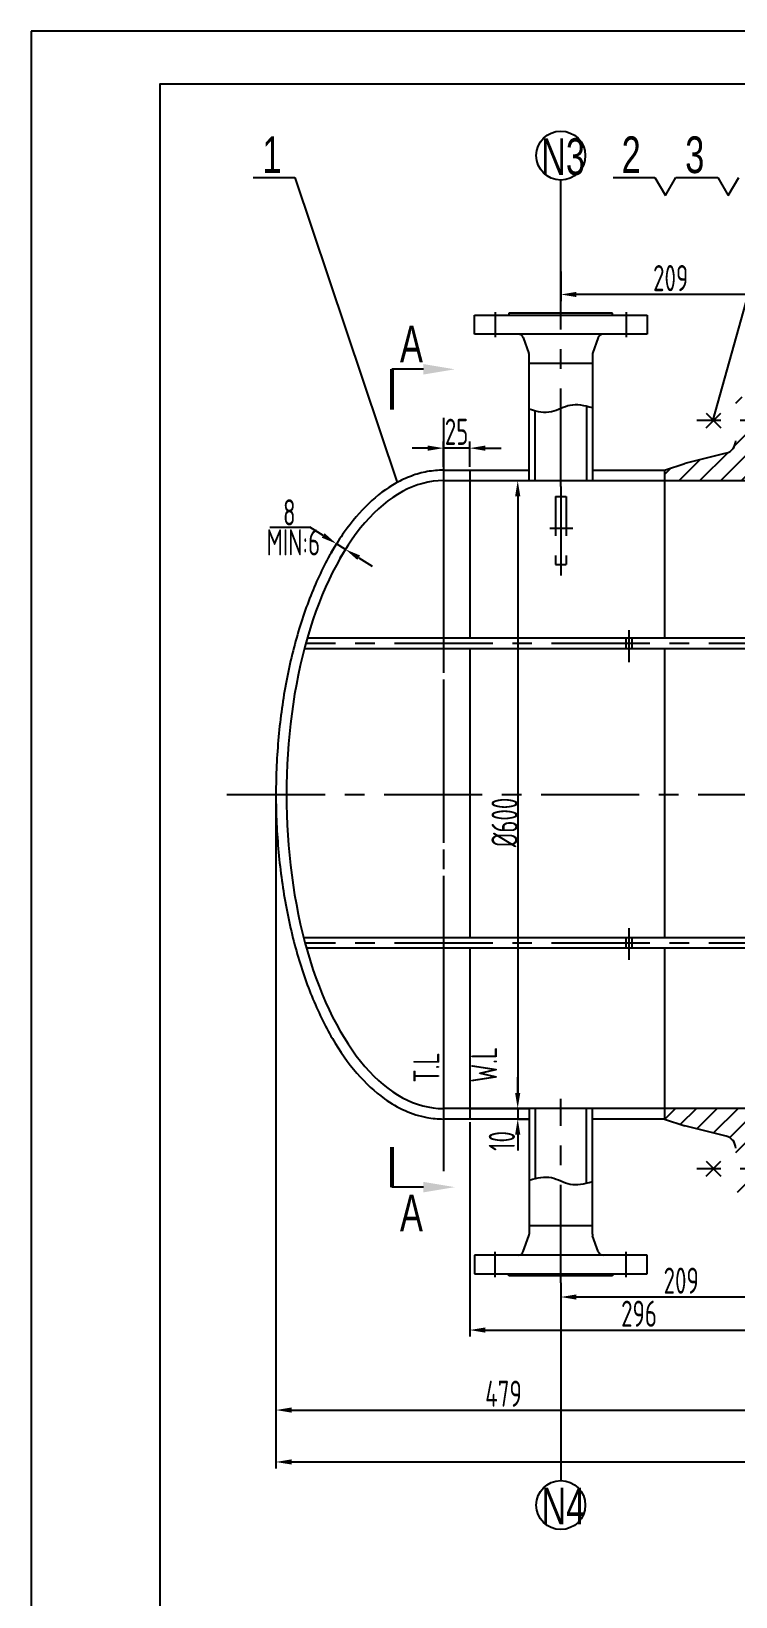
# Model space of a CAD drawing. Header units: millimetres. Extents: x 844 to 1685, y 626 to 1222.
# Drawn here: x 843.8 to 978.3, y 922.9 to 1222.1 of the extents above; entities that cross this region are included whole.
import ezdxf
from ezdxf.enums import TextEntityAlignment as Align

# ---------------------------------------------------------------- set-up
doc = ezdxf.new("R2010")
doc.units = ezdxf.units.MM
for name, pattern in [('CENTER', [2, 1.25, -0.25, 0.25, -0.25]), ('CONTINOUS', [0]), ('HIDDEN', [0.375, 0.25, -0.125])]:
    doc.linetypes.add(name, pattern=pattern)
for name, color, linetype in [('1_hat', 1, 'Continuous'), ('4', 7, 'Continuous'), ('4_cen_s', 7, 'Continuous'), ('5_div', 5, 'Continuous'), ('7_dim', 232, 'Continuous'), ('pm_bz', 7, 'Continuous')]:
    doc.layers.add(name, color=color, linetype=linetype)
doc.styles.add('HZ', font='ascii.shx', dxfattribs={"width": 0.75, "bigfont": 'hztxt.shx'})
doc.styles.add('mark', font='cc.shx', dxfattribs={"width": 0.7, "bigfont": 'hztxt.shx'})
pattern_1 = [(225, (-24430.771, -926.2503), (1.98873782, -1.98873782), [])]

msp = doc.modelspace()

# ---------------------------------------------------------------- hatches: boundary and pattern name
at = {"layer": '5_div', "linetype": 'CONTINOUS', "ltscale": 10}
h = msp.add_hatch(dxfattribs=at)
h.set_pattern_fill('ANSI31', color=0, scale=22.5, angle=180, style=0)
h.set_pattern_definition(pattern_1)
h.paths.add_polyline_path([(986.73567, 1150.39887), (986.73567, 1152.19887), (978.33567, 1152.19887), (978.33567, 1150.39887)])
h.paths.add_polyline_path([(986.73567, 1136.19887), (986.73567, 1142.79887), (987.93567, 1142.79887), (987.93567, 1143.79887), (986.73567, 1144.99887), (978.33567, 1144.99887), (978.33567, 1143.79887, -0.343311302), (976.52475, 1141.47228), (968.62563, 1139.47228), (964.73567, 1138.19887), (964.73567, 1136.19887)])
h = msp.add_hatch(dxfattribs=at)
h.set_pattern_fill('ANSI31', color=0, scale=22.5, angle=180, style=0)
h.set_pattern_definition(pattern_1)
h.paths.add_polyline_path([(964.73567, 1016.19887), (964.73567, 1014.19887), (968.62563, 1012.92545), (976.52475, 1010.92545, -0.343311302), (978.33567, 1008.59887), (978.33567, 1007.39887), (986.73567, 1007.39887), (987.93567, 1008.59887), (987.93567, 1009.59887), (986.73567, 1009.59887), (986.73567, 1016.19887)])
h.paths.add_polyline_path([(986.73567, 1000.19887), (986.73567, 1001.99887), (978.33567, 1001.99887), (978.33567, 1000.19887)])

# ---------------------------------------------------------------- linework, layer by layer
at = {"color": 7, "linetype": 'Continuous'}
msp.add_line((1684.81965, 1222.07058), (843.81965, 1222.07058), dxfattribs=at)
at = {"color": 4, "linetype": 'Continuous'}
msp.add_line((1674.79141, 1211.98389), (869.09367, 1211.98389), dxfattribs=at)
at = {"color": 1, "linetype": 'CENTER', "ltscale": 15}
for p, q in [((944.93567, 1135.07887), (944.93567, 1176.76436)), ((922.53567, 1148.19887), (922.53567, 1004.19887)), ((1005.47281, 1147.69887), (970.91099, 1147.69887)), ((991.93567, 1105.08061), (896.24002, 1105.08061)), ((881.17575, 1076.19887), (1011.80124, 1076.19887)), ((991.93567, 1047.82524), (896.10209, 1047.82524)), ((944.93567, 982.88582), (944.93567, 1018.02588)), ((1005.47281, 1004.69887), (970.91099, 1004.69887))]:
    msp.add_line(p, q, dxfattribs=at)
at = {"color": 1, "linetype": 'CENTER', "ltscale": 25}
for p, q in [((932.43567, 1168.39887), (932.43567, 1163.59887)), ((957.43567, 1168.39887), (957.43567, 1163.59887)), ((922.53567, 1148.19887), (922.53567, 1004.19887)), ((944.93567, 1135.07887), (944.93567, 1118.06069)), ((942.82605, 1127.14004), (947.22729, 1127.14004)), ((957.93567, 1107.63295), (957.93567, 1101.48633)), ((957.93567, 1050.67591), (957.93567, 1044.61684)), ((932.43567, 983.99887), (932.43567, 988.79887)), ((957.43567, 983.99887), (957.43567, 988.79887))]:
    msp.add_line(p, q, dxfattribs=at)
at = {"layer": '4', "color": 7, "linetype": 'Continuous'}
msp.add_line((843.81965, 1222.07058), (843.81965, 626.06026), dxfattribs=at)
at = {"layer": '4', "color": 4, "linetype": 'Continuous'}
for p, q in [((886.17107, 1194.16206), (894.17107, 1194.16206)), ((954.91114, 1194.16206), (962.91114, 1194.16206)), ((966.91114, 1194.16206), (974.91114, 1194.16206))]:
    msp.add_line(p, q, dxfattribs=at)
msp.add_lwpolyline([(1674.79179, 636.64049), (1674.79179, 1211.98389), (868.37193, 1211.98389), (868.37193, 636.64079), (1674.80905, 636.64079)], dxfattribs=at)
at = {"layer": '4_cen_s', "color": 0, "linetype": 'CONTINOUS', "ltscale": 10}
for points in [[(938.90567, 1149.90315), (940.54139, 1149.37526), (943.04343, 1148.88587), (946.78645, 1151.15832), (949.32314, 1150.62963), (950.96567, 1150.16032)], [(938.90567, 1002.49458), (940.54139, 1003.02247), (943.04343, 1003.51187), (946.78645, 1001.23941), (949.32314, 1001.76811), (950.96567, 1002.23741)]]:
    msp.add_open_spline(points, degree=3, knots=[20.968160356, 20.968160356, 20.968160356, 20.968160356, 41.62945176, 60.634180398, 80.736650936, 80.736650936, 80.736650936, 80.736650936], dxfattribs=at)
at = {"layer": '5_div', "color": 0, "linetype": 'CONTINOUS', "ltscale": 10}
for p, q in [((894.17107, 1194.16206), (913.71167, 1135.85531)), ((986.91114, 1194.16206), (973.9669, 1147.83009)), ((889.34832, 1127.30784), (897.02141, 1127.30784)), ((944.93567, 982.88582), (944.93567, 945.09369))]:
    msp.add_line(p, q, dxfattribs=at)
at = {"layer": '5_div', "color": 7, "linetype": 'CONTINOUS', "ltscale": 10}
for p, q in [((944.93567, 1176.76436), (944.93567, 1193.64236)), ((918.69873, 1157.47329), (912.69873, 1157.47329)), ((927.53567, 1136.19887), (938.70825, 1136.19887)), ((936.70825, 1133.19887), (936.70825, 1019.19887)), ((899.56486, 1125.71697), (897.02141, 1127.30784)), ((902.1083, 1124.12609), (901.04772, 1122.43046)), ((903.80391, 1123.06553), (902.1083, 1124.12609)), ((903.80391, 1123.06553), (902.74332, 1121.3699)), ((906.34735, 1121.47465), (908.8908, 1119.88378)), ((936.70825, 1019.19887), (936.70825, 1022.19887)), ((927.53567, 1016.19887), (938.70825, 1016.19887)), ((936.70825, 1016.19887), (938.70825, 1016.19887)), ((936.70825, 1016.19887), (936.70825, 1014.19887)), ((936.70825, 1014.19887), (938.70825, 1014.19887)), ((936.70825, 1011.19887), (936.70825, 1008.19887)), ((918.69873, 1001.17797), (912.69873, 1001.17797))]:
    msp.add_line(p, q, dxfattribs=at)
at = {"layer": '5_div', "color": 0, "linetype": 'CONTINOUS', "ltscale": 10, "const_width": 0.8}
for points in [[(912.69873, 1149.78338), (912.69873, 1157.51858)], [(912.69873, 1008.86788), (912.69873, 1001.13268)]]:
    msp.add_lwpolyline(points, dxfattribs=at)
at = {"layer": '5_div', "color": 0, "linetype": 'CONTINOUS', "ltscale": 10}
for centre in [(944.93567, 1198.31833), (944.93567, 940.41772)]:
    msp.add_circle(centre, 4.67597, dxfattribs=at)
at = {"layer": '5_div', "color": 7, "linetype": 'CONTINOUS', "ltscale": 10}
for points in [[(918.69873, 1156.47329), (918.69873, 1158.47329), (924.69873, 1157.47329)], [(936.20825, 1133.19887), (937.20825, 1133.19887), (936.70825, 1136.19887)], [(899.83, 1126.14087), (899.29971, 1125.29306), (902.1083, 1124.12609)], [(906.6125, 1121.89856), (906.08221, 1121.05074), (903.80391, 1123.06553)], [(936.20825, 1019.19887), (937.20825, 1019.19887), (936.70825, 1016.19887)], [(936.20825, 1019.19887), (937.20825, 1019.19887), (936.70825, 1016.19887)], [(936.20825, 1011.19887), (937.20825, 1011.19887), (936.70825, 1014.19887)], [(918.69873, 1002.17797), (918.69873, 1000.17797), (924.69873, 1001.17797)]]:
    msp.add_solid(points, dxfattribs=at)
at = {"layer": '7_dim', "color": 0, "linetype": 'CONTINOUS', "ltscale": 10}
for p, q in [((944.93567, 1176.13936), (944.93567, 1170.52729)), ((984.93567, 1171.77729), (947.93567, 1171.77729)), ((922.53567, 1138.82387), (922.53567, 1143.65716)), ((927.53567, 1138.82387), (927.53567, 1143.65716)), ((919.53567, 1142.40716), (916.53567, 1142.40716)), ((927.53567, 1142.40716), (922.53567, 1142.40716)), ((930.53567, 1142.40716), (933.53567, 1142.40716)), ((890.53572, 1075.57387), (890.53572, 947.40613)), ((890.53572, 1075.57387), (890.53572, 957.32532)), ((927.53567, 1013.57387), (927.53567, 972.61867)), ((944.93567, 982.26082), (944.93567, 978.93061)), ((984.93567, 980.18061), (947.93567, 980.18061)), ((930.53567, 973.86867), (984.93567, 973.86867)), ((893.53572, 958.57532), (983.73567, 958.57532)), ((893.53572, 948.65613), (1410.53689, 948.65613))]:
    msp.add_line(p, q, dxfattribs=at)
at = {"layer": '7_dim', "color": 4}
for p, q in [((928.43567, 1167.79887), (961.43567, 1167.79887)), ((928.43567, 1164.19887), (928.43567, 1167.79887)), ((954.83567, 1168.19887), (935.03567, 1168.19887)), ((935.03567, 1168.19887), (935.03567, 1167.79887)), ((954.83567, 1167.79887), (954.83567, 1168.19887)), ((961.43567, 1167.79887), (961.43567, 1164.19887)), ((961.43567, 1164.19887), (928.43567, 1164.19887)), ((937.76719, 1163.52289), (938.85172, 1160.52289)), ((952.10415, 1163.52289), (951.01962, 1160.52289)), ((938.90567, 1158.59887), (938.90567, 1160.19887)), ((950.96567, 1158.59887), (938.90567, 1158.59887)), ((938.90567, 1136.19887), (938.90567, 1158.59887)), ((950.96567, 1160.19887), (950.96567, 1158.59887)), ((950.96567, 1158.59887), (950.96567, 1136.19887)), ((940.02567, 1136.19887), (940.02567, 1149.57518)), ((949.84567, 1150.45744), (949.84567, 1136.19887)), ((972.68391, 1146.28465), (975.51234, 1149.11308)), ((972.68391, 1149.11308), (975.51234, 1146.28465)), ((976.52475, 1141.47228), (968.62563, 1139.47228)), ((922.53567, 1138.19887), (938.90567, 1138.19887)), ((927.53567, 1138.19887), (927.53567, 1106.08061)), ((950.96567, 1138.19887), (964.73567, 1138.19887)), ((964.73567, 1138.19887), (968.62563, 1139.47228)), ((964.73567, 1138.19887), (964.73567, 1106.08061)), ((922.53567, 1136.19887), (986.73567, 1136.19887)), ((986.73567, 1104.08061), (895.97156, 1104.08061)), ((986.73567, 1106.08061), (896.52086, 1106.08061)), ((927.53567, 1104.08061), (927.53567, 1048.82524)), ((957.33567, 1106.08061), (957.33567, 1104.08061)), ((958.53567, 1106.08061), (958.53567, 1104.08061)), ((964.73567, 1104.08061), (964.73567, 1048.82524)), ((986.73567, 1048.82524), (895.83977, 1048.82524)), ((957.33567, 1048.82524), (957.33567, 1046.82524)), ((958.53567, 1048.82524), (958.53567, 1046.82524)), ((986.73567, 1046.82524), (896.37659, 1046.82524)), ((927.53567, 1046.82524), (927.53567, 1014.19887)), ((964.73567, 1046.82524), (964.73567, 1014.19887)), ((986.73567, 1016.19887), (922.53567, 1016.19887)), ((938.90567, 1014.19887), (922.53567, 1014.19887)), ((938.90567, 1016.19887), (938.90567, 993.79887)), ((940.02567, 1016.19887), (940.02567, 1002.82255)), ((949.84567, 1001.94029), (949.84567, 1016.19887)), ((950.96567, 993.79887), (950.96567, 1016.19887)), ((964.73567, 1014.19887), (950.96567, 1014.19887)), ((964.73567, 1014.19887), (968.62563, 1012.92545)), ((976.52475, 1010.92545), (968.62563, 1012.92545)), ((972.68391, 1003.28465), (975.51234, 1006.11308)), ((972.68391, 1006.11308), (975.51234, 1003.28465)), ((950.96567, 993.79887), (938.90567, 993.79887)), ((938.90567, 993.79887), (938.90567, 992.19887)), ((950.96567, 992.19887), (950.96567, 993.79887)), ((937.76719, 988.87484), (938.85172, 991.87484)), ((952.10415, 988.87484), (951.01962, 991.87484)), ((961.43567, 988.19887), (928.43567, 988.19887)), ((928.43567, 988.19887), (928.43567, 984.59887)), ((961.43567, 984.59887), (961.43567, 988.19887)), ((928.43567, 984.59887), (961.43567, 984.59887)), ((935.03567, 984.19887), (935.03567, 984.59887)), ((954.83567, 984.59887), (954.83567, 984.19887)), ((954.83567, 984.19887), (935.03567, 984.19887))]:
    msp.add_line(p, q, dxfattribs=at)
at = {"layer": '7_dim', "color": 0, "linetype": 'HIDDEN', "ltscale": 30}
for p, q in [((943.93567, 1133.14004), (943.93567, 1120.14004)), ((943.93567, 1133.14004), (945.93567, 1133.14004)), ((945.93567, 1133.14004), (945.93567, 1120.14004)), ((943.93567, 1120.14004), (945.93567, 1120.14004))]:
    msp.add_line(p, q, dxfattribs=at)
at = {"layer": '7_dim', "color": 4}
for centre, radius, start, end in [((936.82114, 1163.19887), 1, 18.906332, 90), ((953.0502, 1163.19887), 1, 90, 161.093668), ((937.90567, 1160.19887), 1, 0, 18.906332), ((951.96567, 1160.19887), 1, 161.093668, 180), ((975.93567, 1143.79887), 2.4, 284.208298, 0), ((975.93567, 1008.59887), 2.4, 0, 75.791702), ((937.90567, 992.19887), 1, 341.093668, 0), ((951.96567, 992.19887), 1, 180, 198.906332), ((936.82114, 989.19887), 1, 270, 341.093668), ((953.0502, 989.19887), 1, 198.906332, 270)]:
    msp.add_arc(centre, radius, start, end, dxfattribs=at)
msp.add_ellipse((922.53567, 1076.19887), major_axis=(0, 60), ratio=0.5, start_param=0, end_param=3.141592654, dxfattribs=at)
msp.add_open_spline([(922.53567, 1138.19887), (921.50219, 1138.19887), (920.46878, 1138.10437), (918.41918, 1137.72952), (917.40307, 1137.44927), (915.40187, 1136.71112), (914.41678, 1136.25331), (911.63978, 1134.69485), (909.89918, 1133.38302), (906.59519, 1130.23324), (905.03113, 1128.39496), (902.01392, 1124.12289), (900.57354, 1121.65895), (897.95074, 1116.28094), (896.76844, 1113.36679), (894.69166, 1107.17831), (893.79729, 1103.90406), (892.32098, 1097.09764), (891.73911, 1093.56561), (890.90453, 1086.35507), (890.65185, 1082.67671), (890.48308, 1075.29021), (890.567, 1071.58221), (891.06897, 1064.25417), (891.48701, 1060.63428), (892.64513, 1053.59707), (893.38515, 1050.17988), (895.16641, 1043.65547), (896.20756, 1040.54836), (898.56349, 1034.74071), (899.87815, 1032.04021), (902.75003, 1027.12949), (904.30714, 1024.91909), (907.63314, 1021.0612), (909.40243, 1019.41322), (912.53908, 1017.16773), (913.85934, 1016.40298), (916.56632, 1015.19942), (917.9532, 1014.76095), (920.41039, 1014.2988), (921.47299, 1014.19887), (922.53567, 1014.19887)], degree=3, knots=[0, 0, 0, 0, 0.091189232, 0.091189232, 0.182378463, 0.182378463, 0.273567695, 0.273567695, 0.444805111, 0.444805111, 0.616042527, 0.616042527, 0.797860412, 0.797860412, 0.979678298, 0.979678298, 1.161496183, 1.161496183, 1.343314069, 1.343314069, 1.525131954, 1.525131954, 1.70694984, 1.70694984, 1.888767725, 1.888767725, 2.07058561, 2.07058561, 2.252403496, 2.252403496, 2.434221381, 2.434221381, 2.616039267, 2.616039267, 2.797857152, 2.797857152, 2.922842038, 2.922842038, 3.047826924, 3.047826924, 3.141592654, 3.141592654, 3.141592654, 3.141592654], dxfattribs=at)
at = {"layer": '7_dim', "color": 0, "linetype": 'CONTINOUS', "ltscale": 10}
for points in [[(947.93567, 1172.27729), (947.93567, 1171.27729), (944.93567, 1171.77729)], [(919.53567, 1142.90716), (919.53567, 1141.90716), (922.53567, 1142.40716)], [(930.53567, 1142.90716), (930.53567, 1141.90716), (927.53567, 1142.40716)], [(947.93567, 980.68061), (947.93567, 979.68061), (944.93567, 980.18061)], [(930.53567, 974.36867), (930.53567, 973.36867), (927.53567, 973.86867)], [(893.53572, 959.07532), (893.53572, 958.07532), (890.53572, 958.57532)], [(893.53572, 949.15613), (893.53572, 948.15613), (890.53572, 948.65613)]]:
    msp.add_solid(points, dxfattribs=at)
at = {"layer": 'pm_bz', "color": 0}
for p, q in [((962.91114, 1194.16206), (964.91114, 1190.69795)), ((964.91114, 1190.69795), (966.91114, 1194.16206)), ((974.91114, 1194.16206), (976.91114, 1190.69795)), ((976.91114, 1190.69795), (978.91114, 1194.16206))]:
    msp.add_line(p, q, dxfattribs=at)

# ---------------------------------------------------------------- texts
at = {"layer": '1_hat', "color": 0, "linetype": 'CONTINOUS', "style": 'HZ', "width": 0.75}
for s, p in [('209', (964.56939, 980.80561)), ('296', (956.46256, 974.49367))]:
    msp.add_text(s, height=5, dxfattribs=at).set_placement(p)
at = {"layer": '5_div', "color": 7, "linetype": 'CONTINOUS', "style": 'HZ', "width": 0.75}
msp.add_text('MIN:6', height=5, dxfattribs=at).set_placement((888.72689, 1121.90475))
for s, p in [('T.L', (921.7685, 1021.16216)), ('W.L', (932.78183, 1021.16216))]:
    msp.add_text(s, height=5, rotation=90, dxfattribs=at).set_placement(p)
at = {"layer": '5_div', "color": 7, "linetype": 'CONTINOUS', "ltscale": 10, "insert": (893.08775, 1130.13113), "char_height": 5, "attachment_point": 5, "style": 'HZ'}
msp.add_mtext('8', dxfattribs=at)
at = {"layer": '5_div', "color": 7, "linetype": 'CONTINOUS', "ltscale": 10, "char_height": 5, "attachment_point": 5, "rotation": 90, "style": 'HZ'}
for s, insert in [('\\A1;%%C600', (934.20513, 1070.87422)), ('\\A1;10', (933.68247, 1010.01065))]:
    msp.add_mtext(s, dxfattribs=dict(at, insert=insert))
at = {"layer": '7_dim', "color": 0, "linetype": 'CONTINOUS', "style": 'HZ', "width": 0.75}
msp.add_text('209', height=5, dxfattribs=at).set_placement((962.56329, 1172.40229))
at = {"layer": '7_dim', "color": 0, "linetype": 'CONTINOUS', "ltscale": 10, "char_height": 5, "attachment_point": 5, "style": 'HZ'}
for s, insert in [('25', (925.03567, 1145.53216)), ('479', (933.99408, 961.70032))]:
    msp.add_mtext(s, dxfattribs=dict(at, insert=insert))
at = {"layer": 'pm_bz', "color": 0, "style": 'mark', "width": 0.7}
for s, p in [('1', (889.78493, 1194.97727)), ('2', (958.37948, 1194.97727)), ('3', (970.525, 1194.97727))]:
    msp.add_text(s, height=7, dxfattribs=at).set_placement(p, align=Align.CENTER)
for s, p in [('N3', (941.18738, 1194.62858)), ('A', (914.22816, 1158.83012)), ('A', (914.22816, 992.7634)), ('N4', (941.24632, 936.72798))]:
    msp.add_text(s, height=7, dxfattribs=at).set_placement(p)

doc.saveas('drawing.dxf')
